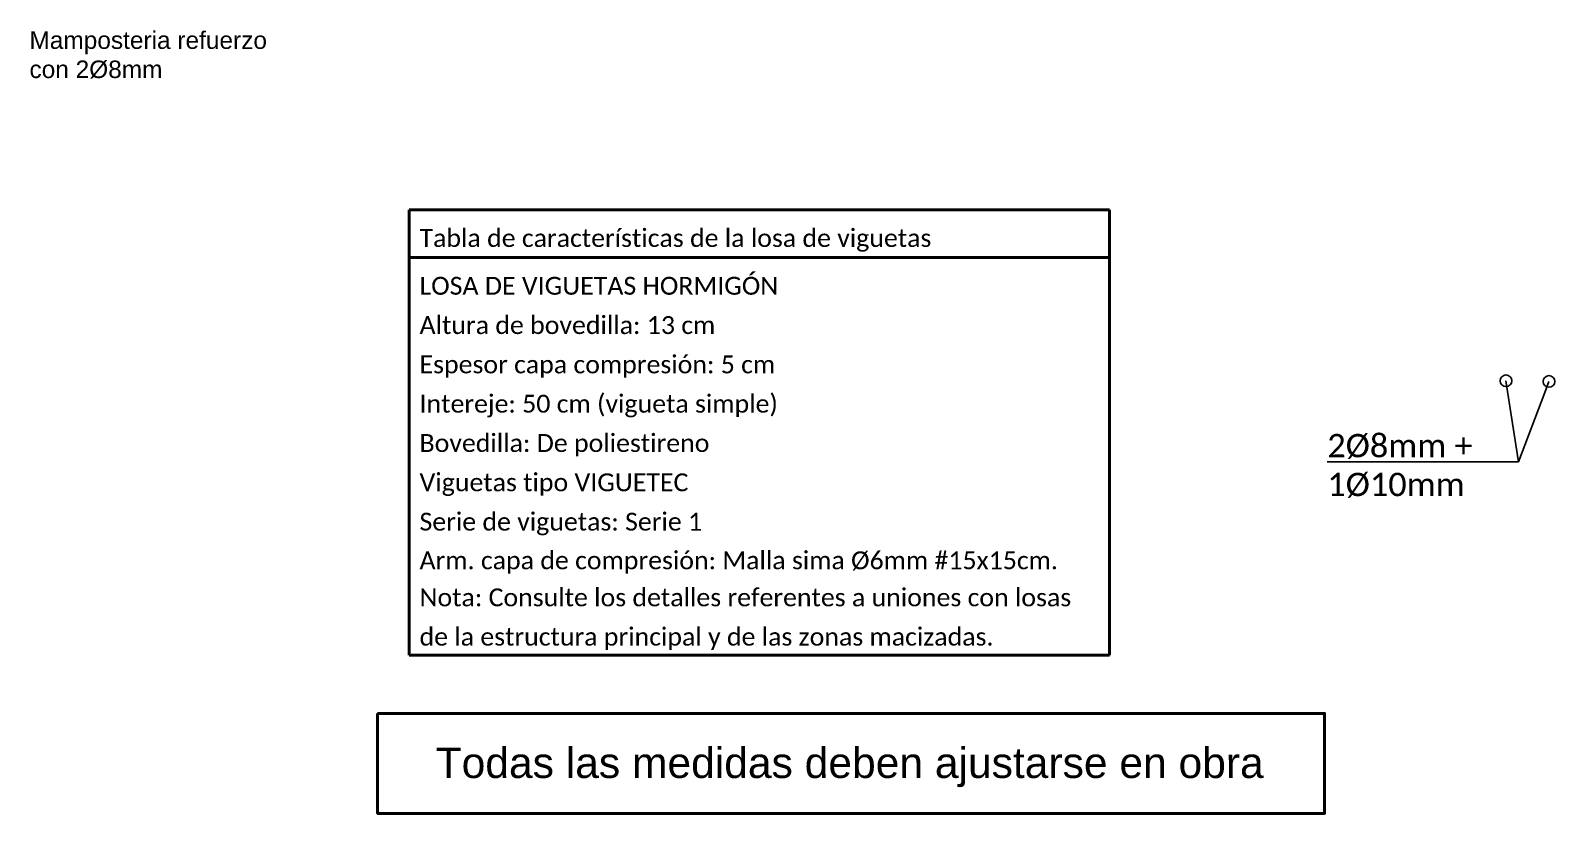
# Model space of a CAD drawing. Header units: millimetres. Extents: x 141 to 859, y -33 to 129.
# Drawn here: x 401.45 to 414.54, y 17.48 to 24.2 of the extents above; entities that cross this region are included whole.
import ezdxf
from ezdxf.enums import TextEntityAlignment as Align

# ---------------------------------------------------------------- set-up
doc = ezdxf.new("R2010")
doc.units = ezdxf.units.MM
doc.header["$LTSCALE"] = 0.1
doc.header["$MEASUREMENT"] = 0
doc.layers.add('COTAS-HECTOR', color=2, linetype='Continuous')
doc.layers.add('Textos', color=7, linetype='Continuous')
doc.layers.add('TAB_CAR_LOSA', color=2, linetype='Continuous', lineweight=0)
doc.styles.add('ARIAL', font='arial.ttf', dxfattribs={"height": 0.18})
doc.styles.add('CYPETXT', font='calibri.ttf', dxfattribs={"height": 0.2})

# ---------------------------------------------------------------- blocks, each defined once
blk = doc.blocks.new('_Origin')
at = {"color": 0, "linetype": 'ByBlock', "lineweight": -2}
blk.add_line((0, 0), (-1, 0), dxfattribs=at)
blk.add_circle((0, 0), 0.5, dxfattribs=at)

msp = doc.modelspace()

# ---------------------------------------------------------------- linework, layer by layer
at = {"layer": 'COTAS-HECTOR', "color": 1, "linetype": 'ByBlock', "lineweight": -2}
msp.add_line((414.2162, 20.4951), (413.8961, 20.4951), dxfattribs=at)
for points in [[(414.1075, 21.1913), (414.2162, 20.4951)], [(414.4412, 21.092), (414.2162, 20.4951)], [(412.5744, 20.4951), (413.8961, 20.4951)]]:
    msp.add_lwpolyline(points, dxfattribs=at)
msp.add_circle((414.1075, 21.1913), 0.05, dxfattribs=at)
at = {"layer": 'Textos', "lineweight": 40}
for p, q in [((404.6946, 22.6606), (410.7046, 22.6606)), ((404.6946, 22.6606), (404.6946, 18.8355)), ((410.7046, 22.6606), (410.7046, 18.8355)), ((404.6946, 22.2506), (410.7046, 22.2506)), ((404.6946, 18.8355), (410.7046, 18.8355))]:
    msp.add_line(p, q, dxfattribs=at)
msp.add_lwpolyline([(404.4252, 18.3353), (412.5509, 18.3353), (412.5509, 17.4768), (404.4252, 17.4768)], close=True, dxfattribs=at)

# ---------------------------------------------------------------- block references
at = {"layer": 'COTAS-HECTOR', "color": 1, "lineweight": -2, "xscale": 0.09999999999999999, "yscale": 0.09999999999999999, "zscale": 0.09999999999999999, "rotation": 69.35124786236008}
msp.add_blockref('_Origin', (414.4764, 21.1856), dxfattribs=at)

# ---------------------------------------------------------------- texts
at = {"layer": 'COTAS-HECTOR', "insert": (412.5744, 20.7351), "char_height": 0.2, "width": 2.027468, "attachment_point": 1, "style": 'CYPETXT'}
msp.add_mtext('2%%C8mm + 1%%C10mm', dxfattribs=at)
at = {"layer": 'TAB_CAR_LOSA', "style": 'CYPETXT'}
for s, p in [('Tabla de características de la losa de viguetas', (404.7846, 22.4939)), ('LOSA DE VIGUETAS HORMIGÓN', (404.7846, 22.0839)), ('Altura de bovedilla: 13 cm', (404.7846, 21.7464)), ('Espesor capa compresión: 5 cm', (404.7846, 21.4089)), ('Intereje: 50 cm (vigueta simple)', (404.7846, 21.0714)), ('Bovedilla: De poliestireno', (404.7846, 20.7339)), ('Viguetas tipo VIGUETEC', (404.7846, 20.3964)), ('Serie de viguetas: Serie 1', (404.7846, 20.0589)), ('Arm. capa de compresión: Malla sima %%C6mm #15x15cm. ', (404.7846, 19.7269)), ('Nota: Consulte los detalles referentes a uniones con losas', (404.7846, 19.4088)), ('de la estructura principal y de las zonas macizadas.', (404.7846, 19.0713))]:
    msp.add_text(s, height=0.153333, dxfattribs=at).set_placement(p, align=Align.TOP_LEFT)
at = {"layer": 'Textos', "linetype": 'Continuous', "style": 'ARIAL'}
msp.add_text('Todas las medidas deben ajustarse en obra', height=0.26145, dxfattribs=at).set_placement((404.9232, 17.7816))
at = {"layer": 'Textos', "color": 2, "ltscale": 0.01, "insert": (401.4378, 24.1908), "char_height": 0.15, "width": 2.161208, "attachment_point": 1, "style": 'ARIAL'}
msp.add_mtext('Mamposteria refuerzo con 2%%C8mm', dxfattribs=at)

doc.saveas('drawing.dxf')
